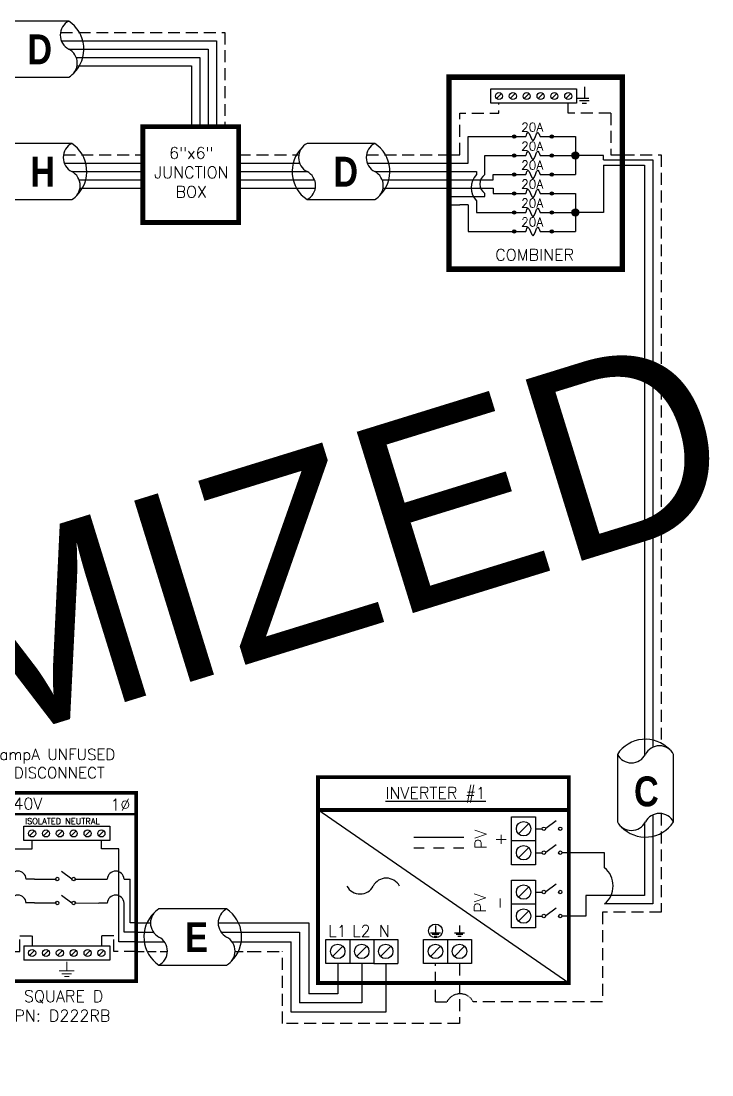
# Model space of a CAD drawing. Header units: feet. Extents: x 13923 to 14747, y 20870 to 21434.
# Drawn here: x 14529.6 to 14746.5, y 21060 to 21391.1 of the extents above; entities that cross this region are included whole.
import ezdxf

# ---------------------------------------------------------------- set-up
doc = ezdxf.new("R2010")
doc.units = ezdxf.units.FT
doc.header["$MEASUREMENT"] = 0
doc.linetypes.add('HIDDEN', pattern=[0.375, 0.25, -0.125])
doc.layers.add('TEXT', color=7, linetype='Continuous')
doc.layers.add('Z - TITLEBLOCK TXT', color=7, linetype='Continuous')
doc.styles.add('ONE LINE TXT', font='techb___.ttf')
doc.styles.get("Standard").update_dxf_attribs({"font": 'simplex.shx'})
doc.styles.add('TITLE BBLOCK TEXT', font='ARIALUNI.TTF')

# ---------------------------------------------------------------- blocks, each defined once
blk = doc.blocks.new('6x6box')
at = {"lineweight": 50, "const_width": 1.53}
blk.add_lwpolyline([(30.1, 0), (0, 0), (0, 30.1), (30.1, 30.1)], close=True, dxfattribs=at)
at = {"color": 1, "insert": (15.24, 15.71), "char_height": 3.6576, "width": 0.4767, "attachment_point": 5}
blk.add_mtext('6"x6"  JUNCTION BOX  ', dxfattribs=at)
blk = doc.blocks.new('*U14')
at = {"color": 7, "linetype": 'Continuous'}
for p, q in [((-7.14, 13.31), (-28.39, 13.31)), ((-28.39, -4.31), (-7.14, -4.31))]:
    blk.add_line(p, q, dxfattribs=at)
at = {"color": 7}
for p, q in [((-35.53, 9), (-31.05, 9)), ((-9.81, 9), (0, 9))]:
    blk.add_line(p, q, dxfattribs=at)
at = {"color": 10}
for p, q in [((-35.53, 6), (-30.11, 6)), ((-8.87, 6), (0, 6))]:
    blk.add_line(p, q, dxfattribs=at)
at = {"color": 253}
for p, q in [((-35.53, 3), (-26.66, 3)), ((-5.41, 3), (0, 3))]:
    blk.add_line(p, q, dxfattribs=at)
at = {"color": 92, "linetype": 'HIDDEN', "ltscale": 10}
for p, q in [((-4.48, 0), (0, 0)), ((-35.53, 0), (-25.72, 0))]:
    blk.add_line(p, q, dxfattribs=at)
at = {"linetype": 'Continuous'}
for centre, start, end in [((-26.08, 8.91), 117.6639, 242.3361), ((-4.83, 8.91), 117.6639, 242.3361), ((-30.7, 0.09), 297.6639, 62.3361), ((-9.45, 0.09), 297.6639, 62.3361)]:
    blk.add_arc(centre, 4.98, start, end, dxfattribs=at)
at = {"color": 7, "linetype": 'Continuous'}
for centre, start, end in [((-12.99, 4.5), 313.9732, 56.4265), ((-22.54, 4.5), 133.9732, 236.4265)]:
    blk.add_arc(centre, 10.58, start, end, dxfattribs=at)
blk = doc.blocks.new('unfusedDisconnect')
at = {"lineweight": 50}
blk.add_line((-43.61, 43.06), (0, 43.06), dxfattribs=at)
at = {"color": 1, "linetype": 'Continuous'}
for p, q in [((-35.27, 34.78), (-35.27, 39.32)), ((-35.27, 39.32), (-8.32, 39.32)), ((-8.32, 39.32), (-8.32, 34.78)), ((-8.32, 34.78), (-35.27, 34.78)), ((-23.43, 25.18), (-20.16, 22.74)), ((-31.89, 22.73), (-25.32, 22.73)), ((-19.08, 22.73), (-11.7, 22.73)), ((-23.43, 17.65), (-20.16, 15.2)), ((-31.89, 15.2), (-25.32, 15.2)), ((-19.08, 15.2), (-11.7, 15.19)), ((-35.27, 1.76), (-8.32, 1.76)), ((-35.27, 1.76), (-35.27, -2.78)), ((-8.32, 1.76), (-8.32, -2.78)), ((-8.32, -2.78), (-35.27, -2.78))]:
    blk.add_line(p, q, dxfattribs=at)
at = {"color": 4, "linetype": 'Continuous'}
for p, q in [((-31.89, 37.83), (-33.46, 36.26)), ((-27.53, 37.83), (-29.11, 36.26)), ((-23.18, 37.83), (-24.76, 36.26)), ((-18.83, 37.83), (-20.41, 36.26)), ((-14.48, 37.83), (-16.06, 36.26)), ((-10.13, 37.83), (-11.7, 36.26)), ((-31.89, 0.28), (-33.46, -1.3)), ((-27.53, 0.28), (-29.11, -1.3)), ((-23.18, 0.28), (-24.76, -1.3)), ((-18.83, 0.28), (-20.41, -1.3)), ((-14.48, 0.28), (-16.06, -1.3)), ((-10.13, 0.28), (-11.7, -1.3))]:
    blk.add_line(p, q, dxfattribs=at)
at = {"color": 253, "linetype": 'Continuous'}
for p, q in [((-32.67, 32.17), (-32.67, 34.78)), ((-10.92, 32.17), (-10.92, 34.78)), ((-38.16, 3), (-38.16, 32.17)), ((-38.16, 32.17), (-32.67, 32.17)), ((-5.43, 32.17), (-10.92, 32.17)), ((-5.43, 3), (-5.43, 32.17)), ((-43.61, 3), (-38.16, 3)), ((0, 3), (-5.43, 3))]:
    blk.add_line(p, q, dxfattribs=at)
at = {"color": 7, "linetype": 'Continuous'}
for p, q in [((-41.66, 9), (-41.66, 22.73)), ((-39.8, 22.73), (-41.66, 22.73)), ((-31.89, 22.73), (-34.52, 22.73)), ((-11.7, 22.73), (-9.07, 22.73)), ((-3.79, 22.73), (-1.93, 22.73)), ((-1.93, 9), (-1.93, 22.73))]:
    blk.add_line(p, q, dxfattribs=at)
at = {"color": 10, "linetype": 'Continuous'}
for p, q in [((-39.8, 6), (-39.8, 15.2)), ((-31.89, 15.2), (-34.52, 15.2)), ((-11.7, 15.2), (-9.07, 15.2)), ((-3.79, 6), (-3.79, 15.2)), ((-43.61, 6), (-39.8, 6)), ((0, 6), (-3.79, 6))]:
    blk.add_line(p, q, dxfattribs=at)
at = {"color": 7}
for p, q in [((-43.61, 9), (-41.66, 9)), ((0, 9), (-1.93, 9))]:
    blk.add_line(p, q, dxfattribs=at)
at = {"color": 92, "linetype": 'HIDDEN', "ltscale": 15}
for p, q in [((-36.58, 0), (-36.58, 4.9)), ((-36.58, 4.9), (-32.67, 4.9)), ((-32.67, 4.9), (-32.67, 1.76)), ((-7.01, 4.9), (-10.92, 4.9)), ((-10.92, 4.9), (-10.92, 1.76)), ((-7.01, 0), (-7.01, 4.9)), ((-43.61, 0), (-36.58, 0)), ((0, 0), (-7.01, 0))]:
    blk.add_line(p, q, dxfattribs=at)
at = {"lineweight": 50, "const_width": 1.19}
blk.add_lwpolyline([(-43.61, -9.34), (-43.61, 49.84), (0, 49.84), (0, -9.34)], close=True, dxfattribs=at)
at = {"color": 92, "linetype": 'Continuous', "lineweight": 5, "ltscale": 0.05, "flags": 128}
for points in [[(-24.14, -6.17), (-19.45, -6.17)], [(-21.8, -3.32), (-21.8, -6.17)], [(-20.27, -7.03), (-23.32, -7.03)], [(-21.08, -7.9), (-22.51, -7.9)]]:
    blk.add_lwpolyline(points, dxfattribs=at)
at = {"color": 4, "linetype": 'Continuous'}
for centre in [(-32.67, 37.05), (-28.32, 37.05), (-23.97, 37.05), (-19.62, 37.05), (-15.27, 37.05), (-10.92, 37.05), (-32.67, -0.51), (-28.32, -0.51), (-23.97, -0.51), (-19.62, -0.51), (-15.27, -0.51), (-10.92, -0.51)]:
    blk.add_circle(centre, 1.11, dxfattribs=at)
at = {"color": 1, "linetype": 'Continuous'}
for centre in [(-24.78, 22.73), (-19.62, 22.73), (-24.78, 15.2), (-19.62, 15.2)]:
    blk.add_circle(centre, 0.541, dxfattribs=at)
at = {"color": 7, "linetype": 'Continuous'}
for centre in [(-37.16, 22.58), (-6.43, 22.58)]:
    blk.add_arc(centre, 2.64, 3.2819, 176.7181, dxfattribs=at)
at = {"color": 10, "linetype": 'Continuous'}
for centre in [(-37.16, 15.04), (-6.43, 15.04)]:
    blk.add_arc(centre, 2.64, 3.2819, 176.7181, dxfattribs=at)
at = {"color": 4, "linetype": 'Continuous'}
blk.add_text('ISOLATED NEUTRAL', height=1.8743, dxfattribs=at).set_placement((-34.91, 39.97))
at = {"color": 1}
for s, width, gutter_width, heights, insert, char_height, attachment_point in [('\\A1;\\pi12.228;ampA UNFUSED \\P\\pi16.834;DISCONNECT', 64.922, 0, [11.89], (-55.21, 63.58), 3.4544, 1), ('240V', 0.1481, 0.75, [0], (-35.55, 46.4), 3.658, 5), ('1∅', 0.1481, 0.75, [0], (-4.98, 46.1), 3.658, 5), ('\\A1;\\pi11.999,t30.287;SQUARE D\\P\\pi9.0377,t27.326;PN: D222RB', 51.6906, 0.203, [45.94], (-47.25, -12.27), 3.6576, 1)]:
    blk.add_mtext_dynamic_manual_height_columns(s, width=width, gutter_width=gutter_width, heights=heights, dxfattribs=dict(at, insert=insert, char_height=char_height, attachment_point=attachment_point))
blk = doc.blocks.new('*U28')
at = {"color": 7}
for name, p in [('unfusedDisconnect', (0, 0)), ('*U14', (-43.61, 0))]:
    blk.add_blockref(name, p, dxfattribs=at)
at = {"layer": 'Z - TITLEBLOCK TXT', "color": 1, "linetype": 'Continuous', "insert": (-63.63, 8.88), "char_height": 9.3833, "attachment_point": 1, "style": 'ONE LINE TXT'}
blk.add_mtext_dynamic_manual_height_columns('{\\W1;\\C256;B}', width=0.1385, gutter_width=2.13, heights=[0], dxfattribs=at)
blk = doc.blocks.new('3stringCombiner')
at = {"linetype": 'Continuous'}
h = blk.add_hatch(color=7, dxfattribs=at)
h.dxf.hatch_style = 1
edge = h.paths.add_edge_path()
edge.add_arc((20.51, 41.65), 0.513, 0, 360)
h = blk.add_hatch(color=7, dxfattribs=at)
h.dxf.hatch_style = 1
edge = h.paths.add_edge_path()
edge.add_arc((32.29, 41.65), 0.513, 0, 360)
h = blk.add_hatch(color=254, dxfattribs=at)
h.dxf.hatch_style = 1
edge = h.paths.add_edge_path()
edge.add_arc((39.7, 35.69), 1.11, 0, 360)
h = blk.add_hatch(color=7, dxfattribs=at)
h.dxf.hatch_style = 1
edge = h.paths.add_edge_path()
edge.add_arc((20.51, 35.69), 0.513, 0, 360)
h = blk.add_hatch(color=7, dxfattribs=at)
h.dxf.hatch_style = 1
edge = h.paths.add_edge_path()
edge.add_arc((32.29, 35.69), 0.513, 0, 360)
h = blk.add_hatch(color=7, dxfattribs=at)
h.dxf.hatch_style = 1
edge = h.paths.add_edge_path()
edge.add_arc((20.51, 29.73), 0.513, 0, 360)
h = blk.add_hatch(color=7, dxfattribs=at)
h.dxf.hatch_style = 1
edge = h.paths.add_edge_path()
edge.add_arc((32.29, 29.73), 0.513, 0, 360)
h = blk.add_hatch(color=253, dxfattribs=at)
h.dxf.hatch_style = 1
edge = h.paths.add_edge_path()
edge.add_arc((20.51, 23.77), 0.513, 0, 360)
h = blk.add_hatch(color=253, dxfattribs=at)
h.dxf.hatch_style = 1
edge = h.paths.add_edge_path()
edge.add_arc((32.29, 23.77), 0.513, 0, 360)
h = blk.add_hatch(color=253, dxfattribs=at)
h.dxf.hatch_style = 1
edge = h.paths.add_edge_path()
edge.add_arc((20.51, 17.8), 0.513, 0, 360)
h = blk.add_hatch(color=253, dxfattribs=at)
h.dxf.hatch_style = 1
edge = h.paths.add_edge_path()
edge.add_arc((32.29, 17.8), 0.513, 0, 360)
h = blk.add_hatch(color=254, dxfattribs=at)
h.dxf.hatch_style = 1
edge = h.paths.add_edge_path()
edge.add_arc((39.7, 17.8), 1.11, 0, 360)
h = blk.add_hatch(color=253, dxfattribs=at)
h.dxf.hatch_style = 1
edge = h.paths.add_edge_path()
edge.add_arc((20.51, 11.84), 0.513, 0, 360)
h = blk.add_hatch(color=253, dxfattribs=at)
h.dxf.hatch_style = 1
edge = h.paths.add_edge_path()
edge.add_arc((32.29, 11.84), 0.513, 0, 360)
at = {"color": 1, "linetype": 'Continuous'}
for p, q in [((13.11, 52.12), (13.11, 56.66)), ((13.11, 56.66), (40.06, 56.66)), ((40.06, 56.66), (40.06, 52.12)), ((40.06, 52.12), (13.11, 52.12)), ((21.03, 41.65), (24.16, 41.66)), ((28.66, 41.65), (31.78, 41.65)), ((21.03, 35.69), (24.16, 35.69)), ((28.66, 35.69), (31.78, 35.69)), ((21.03, 29.73), (24.16, 29.73)), ((28.66, 29.73), (31.78, 29.73)), ((21.03, 23.77), (24.16, 23.77)), ((28.66, 23.77), (31.78, 23.77)), ((21.03, 17.8), (24.16, 17.81)), ((28.66, 17.8), (31.78, 17.8)), ((21.03, 11.84), (24.16, 11.85)), ((28.66, 11.84), (31.78, 11.84))]:
    blk.add_line(p, q, dxfattribs=at)
at = {"color": 4, "linetype": 'Continuous'}
for p, q in [((16.49, 55.18), (14.92, 53.6)), ((20.84, 55.18), (19.27, 53.6)), ((25.19, 55.18), (23.62, 53.6)), ((29.54, 55.18), (27.97, 53.6)), ((33.89, 55.18), (32.32, 53.6)), ((38.25, 55.18), (36.67, 53.6))]:
    blk.add_line(p, q, dxfattribs=at)
at = {"color": 92, "linetype": 'HIDDEN', "ltscale": 15}
for p, q in [((37.46, 49.04), (37.46, 52.12)), ((50.81, 49.04), (37.46, 49.04)), ((50.81, 49.04), (50.81, 35.92)), ((0, 35.92), (3.44, 35.92)), ((50.81, 35.92), (54.46, 35.92))]:
    blk.add_line(p, q, dxfattribs=at)
at = {"color": 7, "linetype": 'Continuous'}
for p, q in [((0, 33.3), (3.44, 33.3)), ((48.55, 35.69), (39.7, 35.69)), ((48.55, 34.31), (48.55, 35.69)), ((48.55, 34.31), (54.46, 34.31)), ((0, 28.06), (3.43, 28.06)), ((0, 22.81), (3.44, 22.81))]:
    blk.add_line(p, q, dxfattribs=at)
at = {"color": 253, "linetype": 'Continuous'}
for p, q in [((0, 30.68), (3.44, 30.68)), ((48.55, 32.71), (48.55, 17.8)), ((48.55, 32.71), (54.46, 32.71)), ((0, 25.43), (3.44, 25.43)), ((0, 20.19), (3.44, 20.19)), ((6.06, 20.19), (6.06, 11.84)), ((48.55, 17.8), (39.7, 17.8)), ((6.06, 11.84), (13.92, 11.84))]:
    blk.add_line(p, q, dxfattribs=at)
at = {"lineweight": 50, "const_width": 1.71}
blk.add_lwpolyline([(54.46, 0), (0, 0), (0, 60.34), (54.46, 60.34)], close=True, dxfattribs=at)
blk.add_lwpolyline([(54.46, 0), (0, 0), (0, 60.34), (54.46, 60.34)], close=True, dxfattribs=at)
at = {"color": 92, "linetype": 'HIDDEN', "ltscale": 15, "flags": 128}
for points in [[(42.53, 57.24), (42.53, 53.74)], [(40.18, 53.74), (44.87, 53.74)], [(3.44, 35.92), (3.44, 49.04), (15.71, 49.04), (15.71, 52.12)], [(44.05, 52.87), (41, 52.87)], [(43.24, 52.01), (41.81, 52.01)]]:
    blk.add_lwpolyline(points, dxfattribs=at)
at = {"color": 7, "linetype": 'Continuous', "flags": 128}
for points in [[(3.44, 33.3), (6.06, 33.3), (6.06, 41.65), (13.92, 41.65)], [(13.92, 41.65), (20.51, 41.65)], [(32.29, 41.65), (39.7, 41.65)], [(39.7, 41.65), (39.7, 29.73)], [(11.3, 29.73), (11.3, 35.69), (13.92, 35.69)], [(13.92, 35.69), (20.51, 35.69)], [(13.92, 35.69), (20.51, 35.69)], [(32.29, 35.69), (39.7, 35.69)], [(3.43, 28.06), (13.92, 28.06), (13.92, 29.73)], [(13.92, 29.73), (20.51, 29.73)], [(13.92, 29.73), (20.51, 29.73)], [(32.29, 29.73), (39.7, 29.73)], [(3.44, 22.81), (11.3, 22.81), (11.3, 23.77)]]:
    blk.add_lwpolyline(points, dxfattribs=at)
at = {"color": 253, "linetype": 'Continuous', "flags": 128}
for points in [[(3.44, 30.68), (8.68, 30.68), (8.68, 29.73)], [(3.44, 25.43), (13.92, 25.43), (13.92, 23.77)], [(13.92, 23.77), (20.51, 23.77)], [(13.92, 23.77), (20.51, 23.77)], [(32.29, 23.77), (39.7, 23.77)], [(39.7, 23.77), (39.7, 11.84)], [(6.06, 20.19), (3.44, 20.19)], [(8.68, 21.46), (8.68, 17.8), (13.92, 17.8)], [(13.92, 17.8), (20.51, 17.8)], [(13.92, 17.8), (20.51, 17.8)], [(32.29, 17.8), (39.7, 17.8)], [(13.92, 11.84), (20.51, 11.84)], [(32.29, 11.84), (39.7, 11.84)]]:
    blk.add_lwpolyline(points, dxfattribs=at)
at = {"color": 4, "linetype": 'Continuous'}
for centre in [(15.71, 54.39), (20.06, 54.39), (24.41, 54.39), (28.76, 54.39), (33.11, 54.39), (37.46, 54.39)]:
    blk.add_circle(centre, 1.11, dxfattribs=at)
at = {"color": 7, "linetype": 'Continuous'}
for centre, radius in [((20.51, 41.65), 0.513), ((32.29, 41.65), 0.513), ((39.7, 35.69), 1.11), ((39.7, 35.69), 1.11), ((20.51, 35.69), 0.513), ((32.29, 35.69), 0.513), ((20.51, 29.73), 0.513), ((32.29, 29.73), 0.513), ((39.7, 17.8), 1.11), ((39.7, 17.8), 1.11)]:
    blk.add_circle(centre, radius, dxfattribs=at)
at = {"color": 253, "linetype": 'Continuous'}
for centre in [(20.51, 23.77), (32.29, 23.77), (20.51, 17.8), (32.29, 17.8), (20.51, 11.84), (32.29, 11.84)]:
    blk.add_circle(centre, 0.513, dxfattribs=at)
blk.add_arc((12.9, 25.59), 5.91, 135.6055, 224.3945, dxfattribs=at)
at = {"color": 7, "linetype": 'Continuous'}
blk.add_arc((13.34, 26.75), 3.61, 124.3567, 235.6433, dxfattribs=at)
at = {"color": 1, "linetype": 'Continuous'}
for points in [[(24.16, 41.66), (24.82, 42.99), (26.41, 40.31), (27.87, 42.99), (28.66, 41.65)], [(24.16, 35.69), (24.82, 37.03), (26.41, 34.34), (27.87, 37.03), (28.66, 35.69)], [(24.16, 29.73), (24.82, 31.07), (26.41, 28.38), (27.87, 31.07), (28.66, 29.73)], [(24.16, 23.77), (24.82, 25.11), (26.41, 22.42), (27.87, 25.11), (28.66, 23.77)], [(24.16, 17.81), (24.82, 19.15), (26.41, 16.46), (27.87, 19.15), (28.66, 17.8)], [(24.16, 11.85), (24.82, 13.19), (26.41, 10.5), (27.87, 13.19), (28.66, 11.84)]]:
    blk.add_spline(points, degree=3, dxfattribs=at)
for p in [(22.67, 43.23), (22.67, 37.27), (22.67, 31.31), (22.67, 25.35), (22.67, 19.39), (22.67, 13.43)]:
    blk.add_text('20A', height=2.778, dxfattribs=at).set_placement(p)
at = {"color": 1, "insert": (26.91, 4.5), "char_height": 3.658, "attachment_point": 5}
blk.add_mtext_dynamic_manual_height_columns('COMBINER', width=1.1897, gutter_width=7.17, heights=[0], dxfattribs=at)

msp = doc.modelspace()

# ---------------------------------------------------------------- linework, layer by layer
at = {"color": 7, "linetype": 'Continuous'}
for p, q in [((14544.57, 21391.11), (14523.33, 21391.11)), ((14542.24, 21384.91), (14590.99, 21384.91)), ((14590.99, 21384.91), (14590.99, 21357.94)), ((14546.9, 21379.67), (14585.74, 21379.67)), ((14585.74, 21379.67), (14585.74, 21357.94)), ((14523.33, 21373.48), (14544.57, 21373.48)), ((14545.5, 21352.65), (14524.25, 21352.65)), ((14640.66, 21352.65), (14619.41, 21352.65)), ((14543.16, 21346.46), (14567.81, 21346.46)), ((14597.91, 21346.46), (14617.08, 21346.46)), ((14638.32, 21346.46), (14663.95, 21346.46)), ((14728.01, 21347.47), (14728.01, 21162.93)), ((14547.83, 21341.22), (14567.81, 21341.22)), ((14597.91, 21341.22), (14621.75, 21341.22)), ((14642.99, 21341.22), (14663.95, 21341.22)), ((14524.25, 21335.02), (14545.5, 21335.02)), ((14619.41, 21335.02), (14640.66, 21335.02)), ((14716.84, 21160.71), (14716.84, 21139.46)), ((14734.46, 21139.46), (14734.46, 21160.71)), ((14701.58, 21088.85), (14622.81, 21143.23)), ((14728.01, 21141.69), (14728.01, 21113.69)), ((14668.63, 21134.62), (14652.87, 21134.62)), ((14656.16, 21131.21), (14652.87, 21131.21)), ((14662.4, 21131.21), (14659.1, 21131.21)), ((14668.63, 21131.21), (14665.34, 21131.21)), ((14712.84, 21129.81), (14699.44, 21129.81)), ((14712.84, 21125.09), (14712.84, 21129.81)), ((14728.01, 21113.69), (14712.84, 21113.69)), ((14601.27, 21107.81), (14619.97, 21107.81)), ((14619.97, 21107.81), (14619.97, 21085.43)), ((14629.03, 21095.02), (14629.03, 21085.43)), ((14629.03, 21085.43), (14619.97, 21085.43))]:
    msp.add_line(p, q, dxfattribs=at)
at = {"color": 253, "linetype": 'Continuous'}
for p, q in [((14544.57, 21382.29), (14588.36, 21382.29)), ((14588.36, 21382.29), (14588.36, 21357.94)), ((14547.16, 21377.05), (14583.12, 21377.05)), ((14583.12, 21377.05), (14583.12, 21357.94)), ((14718.41, 21345.87), (14725.39, 21345.87)), ((14725.39, 21345.87), (14725.39, 21160.27)), ((14545.5, 21343.84), (14567.81, 21343.84)), ((14597.91, 21343.84), (14619.41, 21343.84)), ((14640.66, 21343.84), (14663.95, 21343.84)), ((14548.09, 21338.59), (14567.81, 21338.59)), ((14597.91, 21338.59), (14622.01, 21338.59)), ((14643.25, 21338.59), (14663.95, 21338.59)), ((14725.39, 21139.02), (14725.39, 21116.31)), ((14725.39, 21116.31), (14706.93, 21116.31)), ((14706.93, 21116.31), (14706.93, 21109.91)), ((14706.93, 21109.91), (14699.44, 21109.91)), ((14601.27, 21101.81), (14614.36, 21101.81)), ((14614.36, 21079.66), (14614.36, 21101.81)), ((14644.09, 21095.02), (14644.09, 21079.66)), ((14644.09, 21079.66), (14614.36, 21079.66))]:
    msp.add_line(p, q, dxfattribs=at)
at = {"color": 92, "linetype": 'HIDDEN', "ltscale": 15}
for p, q in [((14718.41, 21349.08), (14730.63, 21349.08)), ((14730.63, 21349.08), (14730.63, 21163.34)), ((14730.63, 21142.1), (14730.63, 21111.07)), ((14730.63, 21111.07), (14712.13, 21111.07)), ((14712.13, 21111.07), (14712.13, 21082.98)), ((14601.27, 21098.81), (14611.63, 21098.81)), ((14611.63, 21076.11), (14611.63, 21098.81)), ((14659.73, 21082.98), (14659.73, 21095.02)), ((14667.27, 21095.02), (14667.27, 21076.11)), ((14659.73, 21082.98), (14663.33, 21082.98)), ((14712.13, 21082.98), (14671.57, 21082.98)), ((14667.27, 21076.11), (14611.63, 21076.11))]:
    msp.add_line(p, q, dxfattribs=at)
at = {"color": 7}
msp.add_line((14718.41, 21347.47), (14728.01, 21347.47), dxfattribs=at)
at = {"color": 1, "linetype": 'Continuous'}
for p, q in [((14683.63, 21126.04), (14683.63, 21141.11)), ((14683.63, 21141.11), (14691.16, 21141.11)), ((14683.63, 21126.04), (14683.63, 21141.11)), ((14691.16, 21141.11), (14691.16, 21126.04)), ((14691.16, 21141.11), (14691.16, 21133.58)), ((14697.59, 21139.8), (14694.32, 21137.36)), ((14691.16, 21137.34), (14693.2, 21137.34)), ((14691.16, 21133.58), (14683.63, 21133.58)), ((14691.16, 21129.81), (14693.2, 21129.81)), ((14697.59, 21132.27), (14694.32, 21129.83)), ((14691.16, 21126.04), (14683.63, 21126.04)), ((14683.63, 21106.15), (14683.63, 21121.21)), ((14683.63, 21121.21), (14691.16, 21121.21)), ((14691.16, 21121.21), (14691.16, 21113.68)), ((14697.59, 21119.91), (14694.32, 21117.47)), ((14691.16, 21117.45), (14693.2, 21117.45)), ((14691.16, 21113.68), (14683.63, 21113.68)), ((14691.16, 21113.68), (14691.16, 21106.15)), ((14691.16, 21109.91), (14693.2, 21109.91)), ((14697.59, 21112.37), (14694.32, 21109.93)), ((14691.16, 21106.15), (14683.63, 21106.15)), ((14625.26, 21102.55), (14640.33, 21102.55)), ((14625.26, 21095.02), (14625.26, 21102.55)), ((14625.26, 21102.55), (14632.79, 21102.55)), ((14632.79, 21102.55), (14632.79, 21095.02)), ((14640.33, 21102.55), (14640.33, 21095.02)), ((14640.33, 21102.55), (14647.86, 21102.55)), ((14647.86, 21102.55), (14647.86, 21095.02)), ((14655.97, 21102.55), (14671.03, 21102.55)), ((14655.97, 21095.02), (14655.97, 21102.55)), ((14655.97, 21102.55), (14663.5, 21102.55)), ((14663.5, 21102.55), (14663.5, 21095.02)), ((14671.03, 21102.55), (14671.03, 21095.02)), ((14640.33, 21095.02), (14625.26, 21095.02)), ((14640.33, 21095.02), (14647.86, 21095.02)), ((14671.03, 21095.02), (14655.97, 21095.02))]:
    msp.add_line(p, q, dxfattribs=at)
at = {"color": 4, "linetype": 'Continuous'}
for p, q in [((14689, 21138.95), (14685.79, 21135.74)), ((14689, 21131.42), (14685.79, 21128.2)), ((14689, 21119.05), (14685.79, 21115.84)), ((14689, 21111.52), (14685.79, 21108.31)), ((14630.63, 21100.39), (14627.42, 21097.18)), ((14638.17, 21100.39), (14634.95, 21097.18)), ((14645.7, 21100.39), (14642.49, 21097.18)), ((14661.34, 21100.39), (14658.13, 21097.18)), ((14668.87, 21100.39), (14665.66, 21097.18))]:
    msp.add_line(p, q, dxfattribs=at)
at = {"color": 10, "linetype": 'Continuous'}
for p, q in [((14601.27, 21104.81), (14617.03, 21104.81)), ((14617.03, 21104.81), (14617.03, 21082.62)), ((14636.56, 21095.02), (14636.56, 21082.62)), ((14636.56, 21082.62), (14617.03, 21082.62))]:
    msp.add_line(p, q, dxfattribs=at)
at = {"color": 7, "lineweight": 50, "const_width": 1.19}
msp.add_lwpolyline([(14622.81, 21088.85), (14622.81, 21153.51), (14701.58, 21153.51), (14701.58, 21088.85)], close=True, dxfattribs=at)
at = {"lineweight": 50, "const_width": 1.19}
msp.add_lwpolyline([(14622.81, 21143.23), (14622.81, 21153.51), (14701.58, 21153.51), (14701.58, 21143.23)], close=True, dxfattribs=at)
at = {"color": 92, "linetype": 'Continuous', "flags": 128}
for points in [[(14659.73, 21106.96), (14659.73, 21104.66)], [(14667.27, 21106.96), (14667.27, 21104.66)], [(14658.2, 21104.66), (14661.27, 21104.66)], [(14660.73, 21104.09), (14658.73, 21104.09)], [(14660.2, 21103.52), (14659.26, 21103.52)], [(14665.73, 21104.66), (14668.8, 21104.66)], [(14668.27, 21104.09), (14666.26, 21104.09)], [(14667.74, 21103.52), (14666.79, 21103.52)]]:
    msp.add_lwpolyline(points, dxfattribs=at)
at = {"color": 4, "linetype": 'Continuous'}
for centre in [(14687.39, 21137.34), (14687.39, 21129.81), (14687.39, 21117.45), (14687.39, 21109.91), (14629.03, 21098.79), (14636.56, 21098.79), (14644.09, 21098.79), (14659.73, 21098.79), (14667.27, 21098.79)]:
    msp.add_circle(centre, 2.27, dxfattribs=at)
at = {"color": 1, "linetype": 'Continuous'}
for centre in [(14693.74, 21137.34), (14698.9, 21137.34), (14693.74, 21129.81), (14698.9, 21129.81), (14693.74, 21117.45), (14698.9, 21117.45), (14693.74, 21109.91), (14698.9, 21109.91)]:
    msp.add_circle(centre, 0.541, dxfattribs=at)
at = {"color": 92, "linetype": 'Continuous'}
msp.add_circle((14659.73, 21105.22), 2.17, dxfattribs=at)
at = {"color": 7, "linetype": 'Continuous'}
for centre, start, end in [((14538.72, 21382.29), 313.9732, 56.4265), ((14539.65, 21343.84), 313.9732, 56.4265), ((14625.26, 21343.84), 133.9732, 236.4265), ((14634.81, 21343.84), 313.9732, 56.4265), ((14725.65, 21154.86), 43.9732, 146.4265), ((14725.65, 21145.31), 223.9732, 326.4265)]:
    msp.add_arc(centre, 10.58, start, end, dxfattribs=at)
at = {"linetype": 'Continuous'}
for centre, radius, start, end in [((14730.06, 21158.4), 4.98, 27.6639, 152.3361), ((14721.24, 21163.02), 4.98, 207.6639, 332.3361), ((14721.24, 21141.77), 4.98, 207.6639, 332.3361), ((14730.06, 21137.15), 4.98, 27.6639, 152.3361), ((14708.07, 21119.39), 7.43, 309.9338, 50.0662), ((14636.04, 21121.49), 4.65, 207.6639, 332.3361), ((14644.28, 21117.17), 4.65, 27.6639, 152.3361)]:
    msp.add_arc(centre, radius, start, end, dxfattribs=at)
at = {"color": 92, "linetype": 'HIDDEN', "ltscale": 0.3}
msp.add_arc((14667.45, 21080.82), 4.65, 27.6639, 152.3361, dxfattribs=at)
at = {"layer": 'TEXT', "color": 92, "linetype": 'HIDDEN', "ltscale": 15}
for p, q in [((14541.98, 21387.54), (14593.61, 21387.54)), ((14593.61, 21387.54), (14593.61, 21357.94)), ((14542.9, 21349.08), (14567.81, 21349.08)), ((14597.91, 21349.08), (14616.82, 21349.08)), ((14638.06, 21349.08), (14663.95, 21349.08))]:
    msp.add_line(p, q, dxfattribs=at)
at = {"layer": 'Z - TITLEBLOCK TXT', "linetype": 'Continuous'}
for centre, start, end in [((14546.88, 21386.7), 117.6639, 242.3361), ((14542.26, 21377.89), 297.6639, 62.3361), ((14547.81, 21348.24), 117.6639, 242.3361), ((14621.72, 21348.24), 117.6639, 242.3361), ((14642.97, 21348.24), 117.6639, 242.3361), ((14543.19, 21339.43), 297.6639, 62.3361), ((14617.1, 21339.43), 297.6639, 62.3361), ((14638.35, 21339.43), 297.6639, 62.3361)]:
    msp.add_arc(centre, 4.98, start, end, dxfattribs=at)

# ---------------------------------------------------------------- block references
at = {"color": 7}
for name, p in [('3stringCombiner', (14663.95, 21313.16)), ('6x6box', (14567.81, 21327.84)), ('*U28', (14565.74, 21098.81)), ('*U14', (14601.27, 21098.81))]:
    msp.add_blockref(name, p, dxfattribs=at)

# ---------------------------------------------------------------- texts
at = {"color": 1, "linetype": 'Continuous'}
msp.add_text('%%UINVERTER #1', height=3.6576, dxfattribs=at).set_placement((14644.02, 21146.77))
at = {"color": 1, "linetype": 'Continuous', "char_height": 9.3833, "attachment_point": 1, "style": 'ONE LINE TXT'}
for s, insert in [('{\\W1;\\C256;D}', (14531.56, 21386.92)), ('{\\W1;\\C256;H}', (14532.49, 21348.47)), ('{\\W1;\\C256;D}', (14627.65, 21348.47)), ('{\\W1;\\C256;C}', (14722.07, 21153.76)), ('{\\W1;\\C256;E}', (14581.12, 21107.94))]:
    msp.add_mtext_dynamic_manual_height_columns(s, width=0.1385, gutter_width=2.13, heights=[0], dxfattribs=dict(at, insert=insert))
at = {"color": 1, "char_height": 3.658, "attachment_point": 5, "rotation": 90}
for s, width, insert in [('PV +', 2.8378, (14677, 21133.98)), ('PV -', 2.8013, (14676.77, 21114.01))]:
    msp.add_mtext_dynamic_manual_height_columns(s, width=width, gutter_width=0.75, heights=[0], dxfattribs=dict(at, insert=insert))
at = {"color": 1, "attachment_point": 5}
for s, insert, char_height in [('L1', (14628.97, 21105.19), 3.658), ('L2', (14636.43, 21105.22), 3.658), ('N', (14643.68, 21105.17), 3.66)]:
    msp.add_mtext_dynamic_manual_height_columns(s, width=0.1481, gutter_width=0.75, heights=[0], dxfattribs=dict(at, insert=insert, char_height=char_height))
at = {"layer": 'Defpoints', "color": 1, "style": 'TITLE BBLOCK TEXT'}
msp.add_text('NEEDS CUSTOMIZED', height=59.6129, rotation=17.1954, dxfattribs=at).set_placement((13934.56, 20982.89))

doc.saveas('drawing.dxf')
